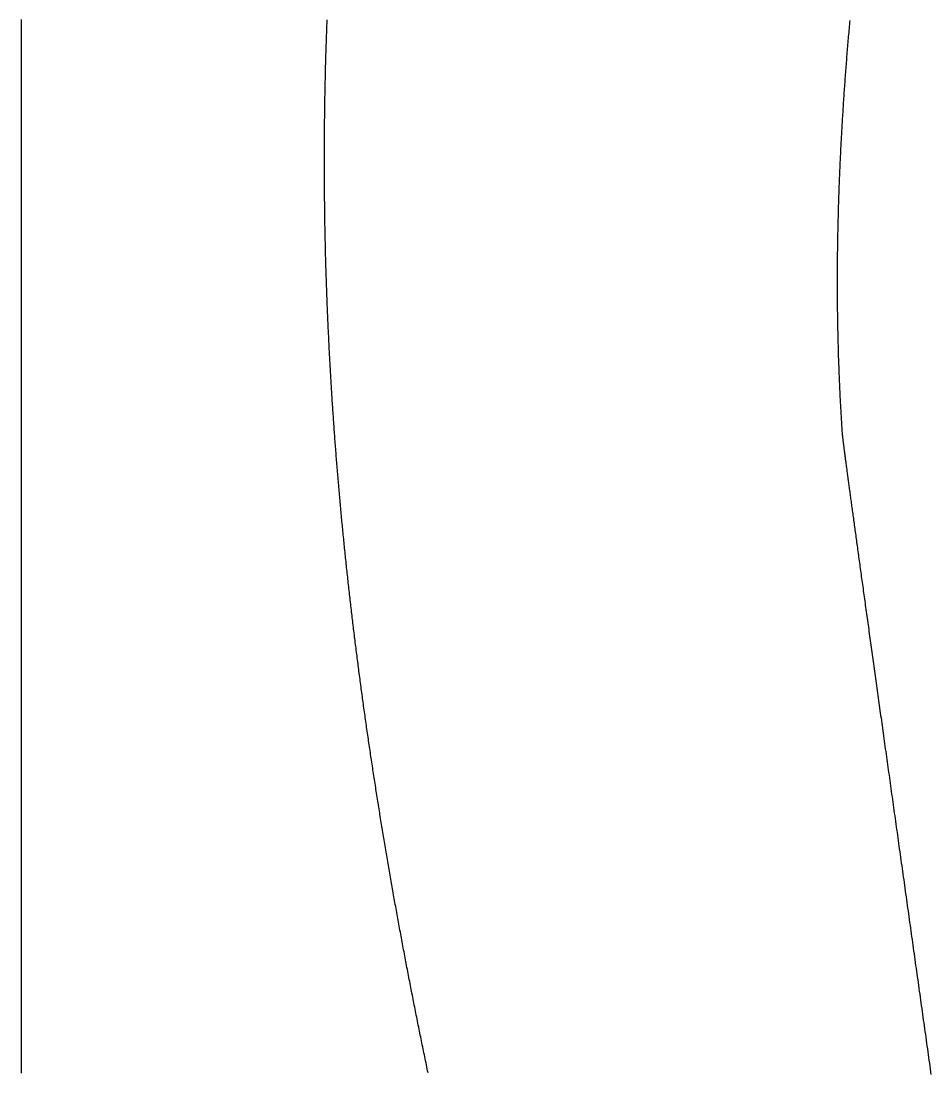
# Model space of a CAD drawing. Header units: metres. Extents: x -33 to 33, y -106 to 106.
# Drawn here: x -32.98 to -9.96, y -79.75 to -53.17 of the extents above; entities that cross this region are included whole.
import ezdxf

# ---------------------------------------------------------------- set-up
doc = ezdxf.new("R2010")
doc.units = ezdxf.units.M

msp = doc.modelspace()

# ---------------------------------------------------------------- linework, layer by layer
for points in [[(-32.98, -53.132), (-32.98, -53.182), (-32.98, -53.232), (-32.98, -53.282), (-32.98, -53.332), (-32.98, -53.382), (-32.98, -53.432), (-32.98, -53.482), (-32.98, -53.532), (-32.98, -53.582), (-32.98, -53.632), (-32.98, -53.682), (-32.98, -53.732), (-32.98, -53.782), (-32.98, -53.832), (-32.98, -53.882), (-32.98, -53.932), (-32.98, -53.982), (-32.98, -54.032), (-32.98, -54.082), (-32.98, -54.132), (-32.98, -54.182), (-32.98, -54.232), (-32.98, -54.282), (-32.98, -54.332), (-32.98, -54.382), (-32.98, -54.432), (-32.98, -54.482), (-32.98, -54.532), (-32.98, -54.582), (-32.98, -54.632), (-32.98, -54.682), (-32.98, -54.732), (-32.98, -54.782), (-32.98, -54.832), (-32.98, -54.882), (-32.98, -54.932), (-32.98, -54.982), (-32.98, -55.032), (-32.98, -55.082), (-32.98, -55.132), (-32.98, -55.182), (-32.98, -55.232), (-32.98, -55.282), (-32.98, -55.332), (-32.98, -55.382), (-32.98, -55.432), (-32.98, -55.482), (-32.98, -55.532), (-32.98, -55.582), (-32.98, -55.632), (-32.98, -55.682), (-32.98, -55.732), (-32.98, -55.782), (-32.98, -55.832), (-32.98, -55.882), (-32.98, -55.932), (-32.98, -55.982), (-32.98, -56.032), (-32.98, -56.082), (-32.98, -56.132), (-32.98, -56.182), (-32.98, -56.232), (-32.98, -56.283), (-32.98, -56.333), (-32.98, -56.383), (-32.98, -56.433), (-32.98, -56.483), (-32.98, -56.533), (-32.98, -56.583), (-32.98, -56.633), (-32.98, -56.683), (-32.98, -56.733), (-32.98, -56.783), (-32.98, -56.833), (-32.98, -56.883), (-32.98, -56.933), (-32.98, -56.983), (-32.98, -57.033), (-32.98, -57.083), (-32.98, -57.133), (-32.98, -57.183), (-32.98, -57.233), (-32.98, -57.283), (-32.98, -57.333), (-32.98, -57.383), (-32.98, -57.433), (-32.98, -57.483), (-32.98, -57.533), (-32.98, -57.583), (-32.98, -57.633), (-32.98, -57.683), (-32.98, -57.733), (-32.98, -57.783), (-32.98, -57.833), (-32.98, -57.883), (-32.98, -57.933), (-32.98, -57.983), (-32.98, -58.033), (-32.98, -58.083), (-32.98, -58.133), (-32.98, -58.183), (-32.98, -58.233), (-32.98, -58.283), (-32.98, -58.333), (-32.98, -58.383), (-32.98, -58.433), (-32.98, -58.483), (-32.98, -58.533), (-32.98, -58.583), (-32.98, -58.633), (-32.98, -58.683), (-32.98, -58.733), (-32.98, -58.783), (-32.98, -58.833), (-32.98, -58.883), (-32.98, -58.933), (-32.98, -58.983), (-32.98, -59.033), (-32.98, -59.083), (-32.98, -59.133), (-32.98, -59.183), (-32.98, -59.233), (-32.98, -59.283), (-32.98, -59.333), (-32.98, -59.383), (-32.98, -59.433), (-32.98, -59.483), (-32.98, -59.533), (-32.98, -59.583), (-32.98, -59.633), (-32.98, -59.683), (-32.98, -59.733), (-32.98, -59.783), (-32.98, -59.833), (-32.98, -59.883), (-32.98, -59.933), (-32.98, -59.983), (-32.98, -60.033), (-32.98, -60.083), (-32.98, -60.133), (-32.98, -60.183), (-32.98, -60.233), (-32.98, -60.283), (-32.98, -60.333), (-32.98, -60.383), (-32.98, -60.433), (-32.98, -60.483), (-32.98, -60.533), (-32.98, -60.583), (-32.98, -60.633), (-32.98, -60.683), (-32.98, -60.733), (-32.98, -60.783), (-32.98, -60.833), (-32.98, -60.883), (-32.98, -60.933), (-32.98, -60.983), (-32.98, -61.033), (-32.98, -61.083), (-32.98, -61.133), (-32.98, -61.183), (-32.98, -61.233), (-32.98, -61.283), (-32.98, -61.333), (-32.98, -61.383), (-32.98, -61.433), (-32.98, -61.483), (-32.98, -61.533), (-32.98, -61.583), (-32.98, -61.633), (-32.98, -61.683), (-32.98, -61.733), (-32.98, -61.783), (-32.98, -61.833), (-32.98, -61.883), (-32.98, -61.933), (-32.98, -61.983), (-32.98, -62.033), (-32.98, -62.083), (-32.98, -62.133), (-32.98, -62.183), (-32.98, -62.233), (-32.98, -62.283), (-32.98, -62.333), (-32.98, -62.383), (-32.98, -62.433), (-32.98, -62.483), (-32.98, -62.533), (-32.98, -62.583), (-32.98, -62.633), (-32.98, -62.683), (-32.98, -62.733), (-32.98, -62.783), (-32.98, -62.833), (-32.98, -62.883), (-32.98, -62.933), (-32.98, -62.983), (-32.98, -63.033), (-32.98, -63.083), (-32.98, -63.133), (-32.98, -63.183), (-32.98, -63.233), (-32.98, -63.283), (-32.98, -63.333), (-32.98, -63.383), (-32.98, -63.433), (-32.98, -63.483), (-32.98, -63.533), (-32.98, -63.583), (-32.98, -63.633), (-32.98, -63.683), (-32.98, -63.733), (-32.98, -63.784), (-32.98, -63.834), (-32.98, -63.884), (-32.98, -63.934), (-32.98, -63.984), (-32.98, -64.034), (-32.98, -64.084), (-32.98, -64.134), (-32.98, -64.184), (-32.98, -64.234), (-32.98, -64.284), (-32.98, -64.334), (-32.98, -64.384), (-32.98, -64.434), (-32.98, -64.484), (-32.98, -64.534), (-32.98, -64.584), (-32.98, -64.634), (-32.98, -64.684), (-32.98, -64.734), (-32.98, -64.784), (-32.98, -64.834), (-32.98, -64.884), (-32.98, -64.934), (-32.98, -64.984), (-32.98, -65.034), (-32.98, -65.084), (-32.98, -65.134), (-32.98, -65.184), (-32.98, -65.234), (-32.98, -65.284), (-32.98, -65.334), (-32.98, -65.384), (-32.98, -65.434), (-32.98, -65.484), (-32.98, -65.534), (-32.98, -65.584), (-32.98, -65.634), (-32.98, -65.684), (-32.98, -65.734), (-32.98, -65.784), (-32.98, -65.834), (-32.98, -65.884), (-32.98, -65.934), (-32.98, -65.984), (-32.98, -66.034), (-32.98, -66.084), (-32.98, -66.134), (-32.98, -66.184), (-32.98, -66.234), (-32.98, -66.284), (-32.98, -66.334), (-32.98, -66.384), (-32.98, -66.434), (-32.98, -66.484), (-32.98, -66.534), (-32.98, -66.584), (-32.98, -66.634), (-32.98, -66.684), (-32.98, -66.734), (-32.98, -66.784), (-32.98, -66.834), (-32.98, -66.884), (-32.98, -66.934), (-32.98, -66.984), (-32.98, -67.034), (-32.98, -67.084), (-32.98, -67.134), (-32.98, -67.184), (-32.98, -67.234), (-32.98, -67.284), (-32.98, -67.334), (-32.98, -67.384), (-32.98, -67.434), (-32.98, -67.484), (-32.98, -67.534), (-32.98, -67.584), (-32.98, -67.634), (-32.98, -67.684), (-32.98, -67.734), (-32.98, -67.784), (-32.98, -67.834), (-32.98, -67.884), (-32.98, -67.934), (-32.98, -67.984), (-32.98, -68.034), (-32.98, -68.084), (-32.98, -68.134), (-32.98, -68.184), (-32.98, -68.234), (-32.98, -68.284), (-32.98, -68.334), (-32.98, -68.384), (-32.98, -68.434), (-32.98, -68.484), (-32.98, -68.534), (-32.98, -68.584), (-32.98, -68.634), (-32.98, -68.684), (-32.98, -68.734), (-32.98, -68.784), (-32.98, -68.834), (-32.98, -68.884), (-32.98, -68.934), (-32.98, -68.984), (-32.98, -69.034), (-32.98, -69.084), (-32.98, -69.134), (-32.98, -69.184), (-32.98, -69.234), (-32.98, -69.284), (-32.98, -69.334), (-32.98, -69.384), (-32.98, -69.434), (-32.98, -69.484), (-32.98, -69.534), (-32.98, -69.584), (-32.98, -69.634), (-32.98, -69.684), (-32.98, -69.734), (-32.98, -69.784), (-32.98, -69.834), (-32.98, -69.884), (-32.98, -69.934), (-32.98, -69.984), (-32.98, -70.034), (-32.98, -70.084), (-32.98, -70.134), (-32.98, -70.184), (-32.98, -70.234), (-32.98, -70.284), (-32.98, -70.334), (-32.98, -70.384), (-32.98, -70.434), (-32.98, -70.484), (-32.98, -70.534), (-32.98, -70.584), (-32.98, -70.634), (-32.98, -70.684), (-32.98, -70.734), (-32.98, -70.784), (-32.98, -70.834), (-32.98, -70.884), (-32.98, -70.934), (-32.98, -70.984), (-32.98, -71.034), (-32.98, -71.084), (-32.98, -71.134), (-32.98, -71.184), (-32.98, -71.234), (-32.98, -71.285), (-32.98, -71.335), (-32.98, -71.385), (-32.98, -71.435), (-32.98, -71.485), (-32.98, -71.535), (-32.98, -71.585), (-32.98, -71.635), (-32.98, -71.685), (-32.98, -71.735), (-32.98, -71.785), (-32.98, -71.835), (-32.98, -71.885), (-32.98, -71.935), (-32.98, -71.985), (-32.98, -72.035), (-32.98, -72.085), (-32.98, -72.135), (-32.98, -72.185), (-32.98, -72.235), (-32.98, -72.285), (-32.98, -72.335), (-32.98, -72.385), (-32.98, -72.435), (-32.98, -72.485), (-32.98, -72.535), (-32.98, -72.585), (-32.98, -72.635), (-32.98, -72.685), (-32.98, -72.735), (-32.98, -72.785), (-32.98, -72.835), (-32.98, -72.885), (-32.98, -72.935), (-32.98, -72.985), (-32.98, -73.035), (-32.98, -73.085), (-32.98, -73.135), (-32.98, -73.185), (-32.98, -73.235), (-32.98, -73.285), (-32.98, -73.335), (-32.98, -73.385), (-32.98, -73.435), (-32.98, -73.485), (-32.98, -73.535), (-32.98, -73.585), (-32.98, -73.635), (-32.98, -73.685), (-32.98, -73.735), (-32.98, -73.785), (-32.98, -73.835), (-32.98, -73.885), (-32.98, -73.935), (-32.98, -73.985), (-32.98, -74.035), (-32.98, -74.085), (-32.98, -74.135), (-32.98, -74.185), (-32.98, -74.235), (-32.98, -74.285), (-32.98, -74.335), (-32.98, -74.385), (-32.98, -74.435), (-32.98, -74.485), (-32.98, -74.535), (-32.98, -74.585), (-32.98, -74.635), (-32.98, -74.685), (-32.98, -74.735), (-32.98, -74.785), (-32.98, -74.835), (-32.98, -74.885), (-32.98, -74.935), (-32.98, -74.985), (-32.98, -75.035), (-32.98, -75.085), (-32.98, -75.135), (-32.98, -75.185), (-32.98, -75.235), (-32.98, -75.285), (-32.98, -75.335), (-32.98, -75.385), (-32.98, -75.435), (-32.98, -75.485), (-32.98, -75.535), (-32.98, -75.585), (-32.98, -75.635), (-32.98, -75.685), (-32.98, -75.735), (-32.98, -75.785), (-32.98, -75.835), (-32.98, -75.885), (-32.98, -75.935), (-32.98, -75.985), (-32.98, -76.035), (-32.98, -76.085), (-32.98, -76.135), (-32.98, -76.185), (-32.98, -76.235), (-32.98, -76.285), (-32.98, -76.335), (-32.98, -76.385), (-32.98, -76.435), (-32.98, -76.485), (-32.98, -76.535), (-32.98, -76.585), (-32.98, -76.635), (-32.98, -76.685), (-32.98, -76.735), (-32.98, -76.785), (-32.98, -76.835), (-32.98, -76.885), (-32.98, -76.935), (-32.98, -76.985), (-32.98, -77.035), (-32.98, -77.085), (-32.98, -77.135), (-32.98, -77.185), (-32.98, -77.235), (-32.98, -77.285), (-32.98, -77.335), (-32.98, -77.385), (-32.98, -77.435), (-32.98, -77.485), (-32.98, -77.535), (-32.98, -77.585), (-32.98, -77.635), (-32.98, -77.685), (-32.98, -77.735), (-32.98, -77.785), (-32.98, -77.835), (-32.98, -77.885), (-32.98, -77.935), (-32.98, -77.985), (-32.98, -78.035), (-32.98, -78.085), (-32.98, -78.135), (-32.98, -78.185), (-32.98, -78.235), (-32.98, -78.285), (-32.98, -78.335), (-32.98, -78.385), (-32.98, -78.435), (-32.98, -78.485), (-32.98, -78.535), (-32.98, -78.585), (-32.98, -78.635), (-32.98, -78.685), (-32.98, -78.735), (-32.98, -78.786), (-32.98, -78.836), (-32.98, -78.886), (-32.98, -78.936), (-32.98, -78.986), (-32.98, -79.036), (-32.98, -79.086), (-32.98, -79.136), (-32.98, -79.186), (-32.98, -79.236), (-32.98, -79.286), (-32.98, -79.336), (-32.98, -79.386), (-32.98, -79.436), (-32.98, -79.486), (-32.98, -79.536), (-32.98, -79.586), (-32.98, -79.636), (-32.98, -79.686), (-32.98, -79.736), (-32.98, -79.786)], [(-22.683, -79.777), (-22.694, -79.727), (-22.704, -79.676), (-22.715, -79.626), (-22.726, -79.575), (-22.736, -79.525), (-22.746, -79.474), (-22.757, -79.424), (-22.767, -79.373), (-22.778, -79.323), (-22.788, -79.272), (-22.798, -79.222), (-22.809, -79.171), (-22.819, -79.121), (-22.829, -79.071), (-22.84, -79.02), (-22.85, -78.97), (-22.86, -78.919), (-22.871, -78.869), (-22.881, -78.819), (-22.891, -78.768), (-22.901, -78.718), (-22.911, -78.668), (-22.921, -78.617), (-22.932, -78.567), (-22.942, -78.517), (-22.952, -78.467), (-22.962, -78.416), (-22.972, -78.366), (-22.982, -78.316), (-22.992, -78.266), (-23.002, -78.215), (-23.012, -78.165), (-23.022, -78.115), (-23.032, -78.065), (-23.042, -78.015), (-23.051, -77.965), (-23.061, -77.914), (-23.071, -77.864), (-23.081, -77.814), (-23.091, -77.764), (-23.101, -77.714), (-23.11, -77.664), (-23.12, -77.614), (-23.13, -77.564), (-23.14, -77.514), (-23.149, -77.464), (-23.159, -77.414), (-23.169, -77.363), (-23.178, -77.313), (-23.188, -77.263), (-23.197, -77.213), (-23.207, -77.163), (-23.217, -77.114), (-23.226, -77.064), (-23.236, -77.014), (-23.245, -76.964), (-23.255, -76.914), (-23.264, -76.864), (-23.273, -76.814), (-23.283, -76.764), (-23.292, -76.714), (-23.302, -76.664), (-23.311, -76.614), (-23.32, -76.565), (-23.33, -76.515), (-23.339, -76.465), (-23.348, -76.415), (-23.357, -76.365), (-23.367, -76.315), (-23.376, -76.266), (-23.385, -76.216), (-23.394, -76.166), (-23.403, -76.116), (-23.413, -76.066), (-23.422, -76.017), (-23.431, -75.967), (-23.44, -75.917), (-23.449, -75.868), (-23.458, -75.818), (-23.467, -75.768), (-23.476, -75.718), (-23.485, -75.669), (-23.494, -75.619), (-23.503, -75.569), (-23.512, -75.52), (-23.521, -75.47), (-23.53, -75.42), (-23.538, -75.371), (-23.547, -75.321), (-23.556, -75.272), (-23.565, -75.222), (-23.574, -75.172), (-23.582, -75.123), (-23.591, -75.073), (-23.6, -75.024), (-23.609, -74.974), (-23.617, -74.925), (-23.626, -74.875), (-23.634, -74.826), (-23.643, -74.776), (-23.652, -74.727), (-23.66, -74.677), (-23.669, -74.628), (-23.677, -74.578), (-23.686, -74.529), (-23.694, -74.479), (-23.703, -74.43), (-23.711, -74.38), (-23.72, -74.331), (-23.728, -74.281), (-23.736, -74.232), (-23.745, -74.183), (-23.753, -74.133), (-23.761, -74.084), (-23.77, -74.034), (-23.778, -73.985), (-23.786, -73.936), (-23.795, -73.886), (-23.803, -73.837), (-23.811, -73.788), (-23.819, -73.738), (-23.827, -73.689), (-23.835, -73.64), (-23.844, -73.59), (-23.852, -73.541), (-23.86, -73.492), (-23.868, -73.442), (-23.876, -73.393), (-23.884, -73.344), (-23.892, -73.295), (-23.9, -73.245), (-23.908, -73.196), (-23.916, -73.147), (-23.924, -73.098), (-23.932, -73.048), (-23.939, -72.999), (-23.947, -72.95), (-23.955, -72.901), (-23.963, -72.852), (-23.971, -72.802), (-23.978, -72.753), (-23.986, -72.704), (-23.994, -72.655), (-24.002, -72.606), (-24.009, -72.557), (-24.017, -72.508), (-24.025, -72.458), (-24.032, -72.409), (-24.04, -72.36), (-24.047, -72.311), (-24.055, -72.262), (-24.062, -72.213), (-24.07, -72.164), (-24.077, -72.115), (-24.085, -72.066), (-24.092, -72.017), (-24.1, -71.968), (-24.107, -71.918), (-24.115, -71.869), (-24.122, -71.82), (-24.129, -71.771), (-24.137, -71.722), (-24.144, -71.673), (-24.151, -71.624), (-24.158, -71.575), (-24.166, -71.526), (-24.173, -71.477), (-24.18, -71.428), (-24.187, -71.379), (-24.194, -71.33), (-24.202, -71.281), (-24.209, -71.232), (-24.216, -71.184), (-24.223, -71.135), (-24.23, -71.086), (-24.237, -71.037), (-24.244, -70.988), (-24.251, -70.939), (-24.258, -70.89), (-24.265, -70.841), (-24.272, -70.792), (-24.279, -70.743), (-24.285, -70.694), (-24.292, -70.645), (-24.299, -70.597), (-24.306, -70.548), (-24.313, -70.499), (-24.319, -70.45), (-24.326, -70.401), (-24.333, -70.352), (-24.34, -70.304), (-24.346, -70.255), (-24.353, -70.206), (-24.36, -70.157), (-24.366, -70.108), (-24.373, -70.059), (-24.379, -70.011), (-24.386, -69.962), (-24.392, -69.913), (-24.399, -69.864), (-24.405, -69.815), (-24.412, -69.767), (-24.418, -69.718), (-24.425, -69.669), (-24.431, -69.62), (-24.437, -69.572), (-24.444, -69.523), (-24.45, -69.474), (-24.456, -69.425), (-24.463, -69.377), (-24.469, -69.328), (-24.475, -69.279), (-24.481, -69.231), (-24.488, -69.182), (-24.494, -69.133), (-24.5, -69.084), (-24.506, -69.036), (-24.512, -68.987), (-24.518, -68.938), (-24.524, -68.89), (-24.53, -68.841), (-24.536, -68.792), (-24.542, -68.744), (-24.548, -68.695), (-24.554, -68.646), (-24.56, -68.598), (-24.566, -68.549), (-24.572, -68.5), (-24.578, -68.452), (-24.584, -68.403), (-24.589, -68.354), (-24.595, -68.306), (-24.601, -68.257), (-24.607, -68.209), (-24.613, -68.16), (-24.618, -68.111), (-24.624, -68.063), (-24.63, -68.014), (-24.635, -67.966), (-24.641, -67.917), (-24.646, -67.868), (-24.652, -67.82), (-24.658, -67.771), (-24.663, -67.723), (-24.669, -67.674), (-24.674, -67.626), (-24.679, -67.577), (-24.685, -67.528), (-24.69, -67.48), (-24.696, -67.431), (-24.701, -67.383), (-24.706, -67.334), (-24.712, -67.286), (-24.717, -67.237), (-24.722, -67.189), (-24.728, -67.14), (-24.733, -67.092), (-24.738, -67.043), (-24.743, -66.995), (-24.748, -66.946), (-24.753, -66.898), (-24.759, -66.849), (-24.764, -66.801), (-24.769, -66.752), (-24.774, -66.704), (-24.779, -66.655), (-24.784, -66.607), (-24.789, -66.558), (-24.794, -66.51), (-24.799, -66.461), (-24.804, -66.413), (-24.809, -66.364), (-24.813, -66.316), (-24.818, -66.267), (-24.823, -66.219), (-24.828, -66.17), (-24.833, -66.122), (-24.837, -66.073), (-24.842, -66.025), (-24.847, -65.977), (-24.851, -65.928), (-24.856, -65.88), (-24.861, -65.831), (-24.865, -65.783), (-24.87, -65.734), (-24.875, -65.686), (-24.879, -65.638), (-24.884, -65.589), (-24.888, -65.541), (-24.893, -65.492), (-24.897, -65.444), (-24.901, -65.395), (-24.906, -65.347), (-24.91, -65.299), (-24.915, -65.25), (-24.919, -65.202), (-24.923, -65.153), (-24.928, -65.105), (-24.932, -65.057), (-24.936, -65.008), (-24.94, -64.96), (-24.944, -64.911), (-24.949, -64.863), (-24.953, -64.815), (-24.957, -64.766), (-24.961, -64.718), (-24.965, -64.67), (-24.969, -64.621), (-24.973, -64.573), (-24.977, -64.524), (-24.981, -64.476), (-24.985, -64.428), (-24.989, -64.379), (-24.993, -64.331), (-24.997, -64.283), (-25.001, -64.234), (-25.005, -64.186), (-25.008, -64.137), (-25.012, -64.089), (-25.016, -64.041), (-25.02, -63.992), (-25.023, -63.944), (-25.027, -63.896), (-25.031, -63.847), (-25.034, -63.799), (-25.038, -63.751), (-25.042, -63.702), (-25.045, -63.654), (-25.049, -63.606), (-25.052, -63.557), (-25.056, -63.509), (-25.059, -63.461), (-25.063, -63.412), (-25.066, -63.364), (-25.07, -63.316), (-25.073, -63.267), (-25.076, -63.219), (-25.08, -63.171), (-25.083, -63.122), (-25.086, -63.074), (-25.09, -63.026), (-25.093, -62.977), (-25.096, -62.929), (-25.099, -62.881), (-25.102, -62.832), (-25.106, -62.784), (-25.109, -62.736), (-25.112, -62.687), (-25.115, -62.639), (-25.118, -62.591), (-25.121, -62.542), (-25.124, -62.494), (-25.127, -62.446), (-25.13, -62.397), (-25.133, -62.349), (-25.136, -62.301), (-25.139, -62.252), (-25.142, -62.204), (-25.144, -62.156), (-25.147, -62.107), (-25.15, -62.059), (-25.153, -62.011), (-25.155, -61.962), (-25.158, -61.914), (-25.161, -61.866), (-25.164, -61.818), (-25.166, -61.769), (-25.169, -61.721), (-25.171, -61.673), (-25.174, -61.624), (-25.177, -61.576), (-25.179, -61.528), (-25.182, -61.479), (-25.184, -61.431), (-25.186, -61.383), (-25.189, -61.334), (-25.191, -61.286), (-25.194, -61.238), (-25.196, -61.189), (-25.198, -61.141), (-25.201, -61.093), (-25.203, -61.044), (-25.205, -60.996), (-25.207, -60.948), (-25.21, -60.899), (-25.212, -60.851), (-25.214, -60.803), (-25.216, -60.754), (-25.218, -60.706), (-25.22, -60.658), (-25.222, -60.609), (-25.224, -60.561), (-25.226, -60.513), (-25.228, -60.464), (-25.23, -60.416), (-25.232, -60.368), (-25.234, -60.319), (-25.236, -60.271), (-25.238, -60.223), (-25.24, -60.174), (-25.242, -60.126), (-25.243, -60.078), (-25.245, -60.029), (-25.247, -59.981), (-25.248, -59.933), (-25.25, -59.884), (-25.252, -59.836), (-25.253, -59.788), (-25.255, -59.739), (-25.257, -59.691), (-25.258, -59.643), (-25.26, -59.594), (-25.261, -59.546), (-25.263, -59.498), (-25.264, -59.449), (-25.266, -59.401), (-25.267, -59.352), (-25.268, -59.304), (-25.27, -59.256), (-25.271, -59.207), (-25.272, -59.159), (-25.274, -59.111), (-25.275, -59.062), (-25.276, -59.014), (-25.277, -58.966), (-25.279, -58.917), (-25.28, -58.869), (-25.281, -58.82), (-25.282, -58.772), (-25.283, -58.724), (-25.284, -58.675), (-25.285, -58.627), (-25.286, -58.578), (-25.287, -58.53), (-25.288, -58.482), (-25.289, -58.433), (-25.29, -58.385), (-25.291, -58.336), (-25.292, -58.288), (-25.292, -58.24), (-25.293, -58.191), (-25.294, -58.143), (-25.295, -58.094), (-25.296, -58.046), (-25.296, -57.998), (-25.297, -57.949), (-25.298, -57.901), (-25.298, -57.852), (-25.299, -57.804), (-25.299, -57.755), (-25.3, -57.707), (-25.3, -57.658), (-25.301, -57.61), (-25.301, -57.562), (-25.302, -57.513), (-25.302, -57.465), (-25.303, -57.416), (-25.303, -57.368), (-25.303, -57.319), (-25.304, -57.271), (-25.304, -57.222), (-25.304, -57.174), (-25.304, -57.125), (-25.305, -57.077), (-25.305, -57.028), (-25.305, -56.98), (-25.305, -56.931), (-25.305, -56.883), (-25.305, -56.835), (-25.305, -56.786), (-25.305, -56.737), (-25.305, -56.689), (-25.305, -56.64), (-25.305, -56.592), (-25.305, -56.543), (-25.305, -56.495), (-25.305, -56.446), (-25.305, -56.398), (-25.305, -56.349), (-25.305, -56.301), (-25.304, -56.252), (-25.304, -56.204), (-25.304, -56.155), (-25.304, -56.107), (-25.303, -56.058), (-25.303, -56.01), (-25.302, -55.961), (-25.302, -55.912), (-25.302, -55.864), (-25.301, -55.815), (-25.301, -55.767), (-25.3, -55.718), (-25.3, -55.669), (-25.299, -55.621), (-25.298, -55.572), (-25.298, -55.524), (-25.297, -55.475), (-25.297, -55.426), (-25.296, -55.378), (-25.295, -55.329), (-25.294, -55.281), (-25.294, -55.232), (-25.293, -55.183), (-25.292, -55.135), (-25.291, -55.086), (-25.29, -55.037), (-25.289, -54.989), (-25.288, -54.94), (-25.287, -54.891), (-25.286, -54.843), (-25.285, -54.794), (-25.284, -54.745), (-25.283, -54.697), (-25.282, -54.648), (-25.281, -54.599), (-25.28, -54.551), (-25.279, -54.502), (-25.278, -54.453), (-25.276, -54.405), (-25.275, -54.356), (-25.274, -54.307), (-25.272, -54.258), (-25.271, -54.21), (-25.27, -54.161), (-25.268, -54.112), (-25.267, -54.063), (-25.266, -54.015), (-25.264, -53.966), (-25.263, -53.917), (-25.261, -53.868), (-25.26, -53.82), (-25.258, -53.771), (-25.256, -53.722), (-25.255, -53.673), (-25.253, -53.624), (-25.251, -53.576), (-25.25, -53.527), (-25.248, -53.478), (-25.246, -53.429), (-25.244, -53.38), (-25.243, -53.332), (-25.241, -53.283), (-25.239, -53.234), (-25.237, -53.185), (-25.235, -53.136)], [(-12.018, -53.155), (-12.022, -53.206), (-12.027, -53.257), (-12.032, -53.307), (-12.036, -53.358), (-12.041, -53.409), (-12.045, -53.46), (-12.049, -53.511), (-12.054, -53.561), (-12.058, -53.612), (-12.063, -53.663), (-12.067, -53.714), (-12.071, -53.765), (-12.075, -53.815), (-12.08, -53.866), (-12.084, -53.917), (-12.088, -53.967), (-12.092, -54.018), (-12.096, -54.069), (-12.1, -54.119), (-12.104, -54.17), (-12.108, -54.221), (-12.112, -54.271), (-12.116, -54.322), (-12.12, -54.373), (-12.124, -54.423), (-12.128, -54.474), (-12.132, -54.524), (-12.135, -54.575), (-12.139, -54.626), (-12.143, -54.676), (-12.146, -54.727), (-12.15, -54.777), (-12.154, -54.828), (-12.157, -54.878), (-12.161, -54.929), (-12.164, -54.979), (-12.168, -55.03), (-12.171, -55.08), (-12.175, -55.131), (-12.178, -55.181), (-12.181, -55.232), (-12.185, -55.282), (-12.188, -55.332), (-12.191, -55.383), (-12.194, -55.433), (-12.197, -55.484), (-12.201, -55.534), (-12.204, -55.584), (-12.207, -55.635), (-12.21, -55.685), (-12.213, -55.735), (-12.216, -55.786), (-12.219, -55.836), (-12.222, -55.886), (-12.224, -55.936), (-12.227, -55.987), (-12.23, -56.037), (-12.233, -56.087), (-12.235, -56.137), (-12.238, -56.187), (-12.241, -56.238), (-12.243, -56.288), (-12.246, -56.338), (-12.249, -56.388), (-12.251, -56.438), (-12.253, -56.488), (-12.256, -56.539), (-12.258, -56.589), (-12.261, -56.639), (-12.263, -56.689), (-12.265, -56.739), (-12.268, -56.789), (-12.27, -56.839), (-12.272, -56.889), (-12.274, -56.939), (-12.276, -56.989), (-12.278, -57.039), (-12.28, -57.089), (-12.282, -57.139), (-12.284, -57.189), (-12.286, -57.239), (-12.288, -57.289), (-12.29, -57.338), (-12.292, -57.388), (-12.294, -57.438), (-12.295, -57.488), (-12.297, -57.538), (-12.299, -57.588), (-12.301, -57.638), (-12.302, -57.687), (-12.304, -57.737), (-12.305, -57.787), (-12.307, -57.837), (-12.308, -57.886), (-12.31, -57.936), (-12.311, -57.986), (-12.312, -58.035), (-12.314, -58.085), (-12.315, -58.135), (-12.316, -58.184), (-12.317, -58.234), (-12.319, -58.284), (-12.32, -58.333), (-12.321, -58.383), (-12.322, -58.433), (-12.323, -58.482), (-12.324, -58.532), (-12.325, -58.581), (-12.326, -58.631), (-12.327, -58.68), (-12.328, -58.73), (-12.328, -58.779), (-12.329, -58.829), (-12.33, -58.878), (-12.33, -58.927), (-12.331, -58.977), (-12.332, -59.026), (-12.332, -59.076), (-12.333, -59.125), (-12.333, -59.174), (-12.334, -59.224), (-12.334, -59.273), (-12.335, -59.322), (-12.335, -59.372), (-12.335, -59.421), (-12.336, -59.47), (-12.336, -59.519), (-12.336, -59.569), (-12.336, -59.618), (-12.336, -59.667), (-12.336, -59.716), (-12.336, -59.765), (-12.336, -59.814), (-12.336, -59.864), (-12.336, -59.913), (-12.336, -59.962), (-12.336, -60.011), (-12.336, -60.06), (-12.335, -60.109), (-12.335, -60.158), (-12.335, -60.207), (-12.334, -60.256), (-12.334, -60.305), (-12.334, -60.354), (-12.333, -60.403), (-12.333, -60.452), (-12.332, -60.501), (-12.331, -60.549), (-12.331, -60.598), (-12.33, -60.647), (-12.329, -60.696), (-12.329, -60.745), (-12.328, -60.794), (-12.327, -60.842), (-12.326, -60.891), (-12.325, -60.94), (-12.324, -60.989), (-12.323, -61.037), (-12.322, -61.086), (-12.321, -61.135), (-12.32, -61.183), (-12.319, -61.232), (-12.318, -61.281), (-12.316, -61.329), (-12.315, -61.378), (-12.314, -61.426), (-12.312, -61.475), (-12.311, -61.523), (-12.31, -61.572), (-12.308, -61.62), (-12.307, -61.669), (-12.305, -61.717), (-12.303, -61.766), (-12.302, -61.814), (-12.3, -61.863), (-12.298, -61.911), (-12.297, -61.959), (-12.295, -62.008), (-12.293, -62.056), (-12.291, -62.104), (-12.289, -62.153), (-12.287, -62.201), (-12.285, -62.249), (-12.283, -62.297), (-12.281, -62.346), (-12.279, -62.394), (-12.277, -62.442), (-12.274, -62.49), (-12.272, -62.538), (-12.27, -62.587), (-12.267, -62.635), (-12.265, -62.683), (-12.263, -62.731), (-12.26, -62.779), (-12.258, -62.827), (-12.255, -62.875), (-12.252, -62.923), (-12.25, -62.971), (-12.247, -63.019), (-12.244, -63.067), (-12.241, -63.115), (-12.239, -63.162), (-12.236, -63.21), (-12.233, -63.258), (-12.23, -63.306), (-12.227, -63.354), (-12.224, -63.402), (-12.221, -63.449), (-12.218, -63.497), (-12.214, -63.545), (-12.211, -63.592)], [(-12.211, -63.592), (-12.211, -63.597), (-12.211, -63.601), (-12.21, -63.606), (-12.21, -63.612), (-12.209, -63.618), (-12.208, -63.624), (-12.208, -63.631), (-12.207, -63.639), (-12.206, -63.647), (-12.205, -63.655), (-12.204, -63.664), (-12.203, -63.673), (-12.202, -63.683), (-12.201, -63.693), (-12.2, -63.704), (-12.198, -63.715), (-12.197, -63.726), (-12.196, -63.738), (-12.194, -63.751), (-12.192, -63.764), (-12.191, -63.777), (-12.189, -63.791), (-12.187, -63.805), (-12.186, -63.82), (-12.184, -63.835), (-12.182, -63.85), (-12.18, -63.866), (-12.178, -63.883), (-12.176, -63.9), (-12.173, -63.917), (-12.171, -63.934), (-12.169, -63.953), (-12.166, -63.971), (-12.164, -63.99), (-12.161, -64.009), (-12.159, -64.029), (-12.156, -64.049), (-12.154, -64.07), (-12.151, -64.091), (-12.148, -64.113), (-12.145, -64.134), (-12.142, -64.157), (-12.139, -64.179), (-12.136, -64.202), (-12.133, -64.226), (-12.13, -64.25), (-12.127, -64.274), (-12.124, -64.299), (-12.12, -64.324), (-12.117, -64.349), (-12.113, -64.375), (-12.11, -64.402), (-12.106, -64.428), (-12.103, -64.455), (-12.099, -64.483), (-12.095, -64.511), (-12.092, -64.539), (-12.088, -64.567), (-12.084, -64.596), (-12.08, -64.626), (-12.076, -64.655), (-12.072, -64.686), (-12.068, -64.716), (-12.064, -64.747), (-12.06, -64.778), (-12.055, -64.81), (-12.051, -64.842), (-12.047, -64.874), (-12.042, -64.907), (-12.038, -64.94), (-12.033, -64.973), (-12.029, -65.007), (-12.024, -65.041), (-12.019, -65.076), (-12.015, -65.111), (-12.01, -65.146), (-12.005, -65.181), (-12, -65.217), (-11.995, -65.254), (-11.99, -65.29), (-11.985, -65.327), (-11.98, -65.364), (-11.975, -65.402), (-11.97, -65.44), (-11.964, -65.478), (-11.959, -65.517), (-11.954, -65.556), (-11.948, -65.595), (-11.943, -65.635), (-11.938, -65.675), (-11.932, -65.715), (-11.927, -65.756), (-11.921, -65.797), (-11.915, -65.838), (-11.91, -65.88), (-11.904, -65.922), (-11.898, -65.964), (-11.892, -66.006), (-11.886, -66.049), (-11.88, -66.092), (-11.874, -66.136), (-11.868, -66.18), (-11.862, -66.224), (-11.856, -66.268), (-11.85, -66.313), (-11.844, -66.358), (-11.838, -66.403), (-11.831, -66.449), (-11.825, -66.495), (-11.819, -66.541), (-11.812, -66.588), (-11.806, -66.635), (-11.799, -66.682), (-11.793, -66.729), (-11.786, -66.777), (-11.779, -66.825), (-11.773, -66.873), (-11.766, -66.922), (-11.759, -66.971), (-11.753, -67.02), (-11.746, -67.069), (-11.739, -67.119), (-11.732, -67.169), (-11.725, -67.219), (-11.718, -67.269), (-11.711, -67.32), (-11.704, -67.371), (-11.697, -67.423), (-11.69, -67.474), (-11.682, -67.526), (-11.675, -67.578), (-11.668, -67.63), (-11.661, -67.683), (-11.653, -67.736), (-11.646, -67.789), (-11.639, -67.842), (-11.631, -67.896), (-11.624, -67.95), (-11.616, -68.004), (-11.609, -68.058), (-11.601, -68.113), (-11.593, -68.168), (-11.586, -68.223), (-11.578, -68.278), (-11.57, -68.334), (-11.563, -68.39), (-11.555, -68.446), (-11.547, -68.502), (-11.539, -68.559), (-11.531, -68.616), (-11.523, -68.673), (-11.515, -68.73), (-11.507, -68.787), (-11.499, -68.845), (-11.491, -68.903), (-11.483, -68.961), (-11.475, -69.019), (-11.467, -69.078), (-11.459, -69.137), (-11.45, -69.196), (-11.442, -69.255), (-11.434, -69.314), (-11.426, -69.374), (-11.417, -69.434), (-11.409, -69.494), (-11.401, -69.554), (-11.392, -69.615), (-11.384, -69.675), (-11.375, -69.736), (-11.367, -69.797), (-11.358, -69.858), (-11.35, -69.92), (-11.341, -69.981), (-11.332, -70.043), (-11.324, -70.105), (-11.315, -70.167), (-11.306, -70.23), (-11.298, -70.292), (-11.289, -70.355), (-11.28, -70.418), (-11.271, -70.481), (-11.262, -70.545), (-11.254, -70.608), (-11.245, -70.672), (-11.236, -70.736), (-11.227, -70.8), (-11.218, -70.864), (-11.209, -70.928), (-11.2, -70.993), (-11.191, -71.057), (-11.182, -71.122), (-11.173, -71.187), (-11.164, -71.252), (-11.154, -71.318), (-11.145, -71.383), (-11.136, -71.449), (-11.127, -71.514), (-11.118, -71.58), (-11.109, -71.646), (-11.099, -71.713), (-11.09, -71.779), (-11.081, -71.846), (-11.071, -71.912), (-11.062, -71.979), (-11.053, -72.046), (-11.043, -72.113), (-11.034, -72.18), (-11.024, -72.248), (-11.015, -72.315), (-11.006, -72.383), (-10.996, -72.451), (-10.987, -72.519), (-10.977, -72.587), (-10.968, -72.655), (-10.958, -72.723), (-10.948, -72.791), (-10.939, -72.86), (-10.929, -72.928), (-10.92, -72.997), (-10.91, -73.066), (-10.9, -73.135), (-10.891, -73.204), (-10.881, -73.273), (-10.871, -73.343), (-10.861, -73.412), (-10.852, -73.482), (-10.842, -73.551), (-10.832, -73.621), (-10.822, -73.691), (-10.813, -73.761), (-10.803, -73.831), (-10.793, -73.901), (-10.783, -73.971), (-10.773, -74.041), (-10.764, -74.112), (-10.754, -74.182), (-10.744, -74.253), (-10.734, -74.324), (-10.724, -74.394), (-10.714, -74.465), (-10.704, -74.536), (-10.694, -74.607), (-10.684, -74.678), (-10.674, -74.749), (-10.664, -74.821), (-10.654, -74.892), (-10.644, -74.963), (-10.634, -75.035), (-10.624, -75.106), (-10.614, -75.178), (-10.604, -75.249), (-10.594, -75.321), (-10.584, -75.393), (-10.574, -75.465), (-10.564, -75.537), (-10.554, -75.608), (-10.544, -75.68), (-10.534, -75.753), (-10.524, -75.825), (-10.513, -75.897), (-10.503, -75.969), (-10.493, -76.041), (-10.483, -76.113), (-10.473, -76.186), (-10.463, -76.258), (-10.453, -76.331), (-10.442, -76.403), (-10.432, -76.476), (-10.422, -76.548), (-10.412, -76.621), (-10.402, -76.693), (-10.392, -76.766), (-10.381, -76.838), (-10.371, -76.911), (-10.361, -76.984), (-10.351, -77.057), (-10.341, -77.129), (-10.33, -77.202), (-10.32, -77.275), (-10.31, -77.348), (-10.3, -77.42), (-10.29, -77.493), (-10.279, -77.566), (-10.269, -77.639), (-10.259, -77.712), (-10.249, -77.785), (-10.239, -77.858), (-10.228, -77.93), (-10.218, -78.003), (-10.208, -78.076), (-10.198, -78.149), (-10.187, -78.222), (-10.177, -78.295), (-10.167, -78.368), (-10.157, -78.441), (-10.147, -78.513), (-10.136, -78.586), (-10.126, -78.659), (-10.116, -78.732), (-10.106, -78.805), (-10.096, -78.877), (-10.085, -78.95), (-10.075, -79.023), (-10.065, -79.096), (-10.055, -79.168), (-10.045, -79.241), (-10.034, -79.314), (-10.024, -79.386), (-10.014, -79.459), (-10.004, -79.531), (-9.994, -79.604), (-9.984, -79.676), (-9.973, -79.749), (-9.963, -79.821)]]:
    msp.add_lwpolyline(points)

doc.saveas('drawing.dxf')
